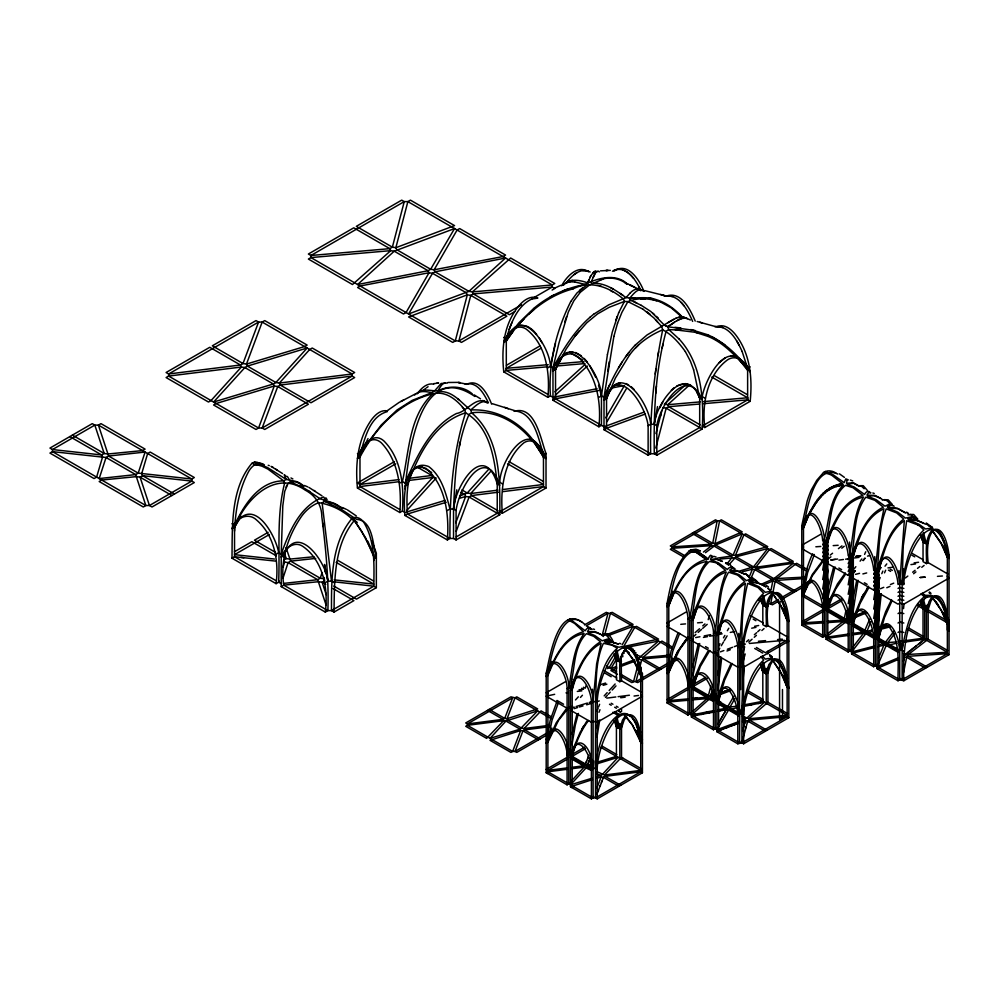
<?xml version="1.0" encoding="UTF-8"?>
<svg xmlns="http://www.w3.org/2000/svg" width="999" height="999" viewBox="0 0 999 999"><rect width="100%" height="100%" fill="white"/><g stroke="black" fill="none" stroke-linecap="round" stroke-linejoin="round"><path stroke-width="1.5" d="M234.54 531.081C235.414 511.026 238.786 490.309 248.202 472.327C251.074 466.558 257.979 460.052 264.423 464.885M279.033 580.943L278.659 582.192L276.099 583.666L231.98 558.204C232.492 527.147 230.27 488.911 251.873 463.374L261.95 466.171L267.932 469.105L283.679 480.856L284.615 483.179C276.386 515.297 280.007 549.375 278.659 582.192L281.206 583.666M371.94 541.146L376.348 553.171L376.348 587.662L373.801 586.188C374.088 564.984 375.299 541.358 363.861 522.427C361.263 518.469 355.419 515.109 351.373 519.23C331.006 544.205 331.481 580.144 331.481 610.614L334.041 612.087L353.921 600.611L333.079 588.573M387.475 410.901C380.519 409.44 374.812 415.159 371.091 420.304C357.43 440.097 355.244 464.647 357.43 488.024L359.977 486.55L359.977 484.465L395.729 463.836M357.43 453.534L359.977 455.007L359.977 457.092L357.43 458.566C359.69 448.663 370.242 432.954 381.293 442.807C398.663 460.976 401.76 488.623 399.85 512.512L357.43 488.024M373.801 560.539L373.801 554.645M404.957 488.948C408.354 456.918 418.618 358.117 474.887 396.478M537.799 297.939C529.957 294.992 522.477 301.136 517.944 306.968C503.446 325.374 501.398 349.25 503.758 371.865L506.306 370.392L506.306 368.306L541.021 348.264M503.758 371.865L547.877 397.327C550.174 373.701 546.403 344.118 525.811 328.833C515.821 322.814 506.793 333.778 503.758 342.407L506.306 340.934L506.306 338.848L518.943 322.764L533.641 308.529M613.873 336.463L604.008 397.327L604.008 429.732L648.126 455.207L650.674 453.733L654.283 453.733L699.675 427.535L699.675 398.064L693.618 369.855M737.811 743.793L737.811 647.564C737.137 632.854 723.251 604.195 716.895 635.489L716.895 731.73L737.811 743.793L741.92 742.819L787.137 716.708L787.137 715.321L747.215 692.27M743.618 743.793L741.92 742.819L741.92 703.933C744.367 664.135 737.499 622.589 747.714 583.416L757.866 587.424L763.673 593.281C749.025 606.743 745.067 627.847 741.92 646.578L743.618 647.564L743.618 743.793L788.835 717.694L788.835 618.106C783.865 578.758 763.336 587.812 767.931 625.674L787.524 636.987M717.082 326.611C724.812 323.326 732.117 329.97 736.388 335.776C750.374 354.657 752.472 378.559 750.174 401.323L704.782 427.535L702.222 426.061L747.627 399.85L747.627 397.764L711.775 377.073M744.73 704.77L762.824 701.286L762.824 667.782M767.931 667.419L767.931 702.26L787.524 713.586M737.811 714.335C737.137 699.625 723.251 670.966 716.895 702.26L737.811 714.335L741.92 713.348L743.618 714.335C743.993 684.365 776.148 623.476 788.835 688.224L787.137 687.25L783.591 675.973M787.137 638.723L787.137 640.109L788.835 641.096L743.618 667.195L739.51 666.221L737.811 667.195L716.895 655.132L718.606 654.145L715.197 652.185L713.498 653.171L691.383 640.396L693.094 639.422M743.618 647.564C743.993 617.594 776.148 556.705 788.835 621.453L787.137 620.466L784.103 610.614M947.352 630.094L947.352 622.814L944.28 614.46M949.05 631.081C949.25 618.968 943.368 590.571 925.586 597.827C904.669 619.143 902.896 652.859 903.833 680.756L899.724 679.77L853.308 652.971L851.598 653.958L851.598 555.756C855.581 536.426 853.358 513.686 865.833 497.152L874.812 500.299L883.291 507.192C861.912 517.744 857.105 543.893 848.201 563.611L849.899 562.624L851.598 559.69L849.899 558.703L848.201 559.69C854.083 539.248 852.097 515.859 863.511 497.077C840.833 502.06 832.529 527.647 826.086 546.915L827.796 545.941L826.086 541.021C831.23 522.714 829.382 498.513 845.429 485.327L852.971 487.687L862.886 495.454C839.123 501.923 831.742 529.22 822.689 548.888L824.387 547.902L826.086 544.954L827.796 549.862L826.086 554.77L827.796 553.796L826.086 548.888L822.689 556.743L824.387 555.756L826.086 552.809L827.796 557.717L826.086 562.624L848.201 575.399L849.899 574.413L851.598 571.465L849.899 570.491L848.201 571.465L851.598 563.611L849.899 562.624L848.201 567.544L849.899 566.558L851.598 567.544L848.201 575.399M743.618 714.335L741.92 713.348L741.932 706.181M597.215 798.863L597.215 702.622L595.516 701.648C596.503 682.23 595.092 661.388 603.433 643.294L612.15 645.254L617.27 648.226C602.36 661.538 598.788 682.941 595.516 701.648L595.516 797.876L597.215 798.863L642.432 772.751L642.432 673.164L640.734 674.15L640.734 771.777L595.516 797.876L593.106 797.876L547.889 771.777L546.191 772.751L547.489 773.513M595.591 761.613L595.516 768.418L597.215 769.405C597.489 738.96 629.532 678.096 642.432 743.293L640.734 742.319L632.367 725.024L626.023 716.645M333.878 581.793L373.801 586.188L331.481 610.614L327.872 610.614L325.324 612.087L281.206 586.613L281.206 554.208L282.804 505.844L284.727 491.346L288.099 483.366C292.62 480.019 298.888 482.167 302.972 485.239M626.023 649.874L634.84 662.137L640.734 674.15L641.121 667.22M900.249 642.12L899.724 650.312L898.026 651.298L877.122 639.223L878.82 628.821L877.122 618.406L873.713 637.262L873.713 666.72L875.948 664.447M742.781 682.692L744.305 666.208M739.797 709.215L739.51 742.819L693.094 716.008L691.383 716.995L691.383 620.754C697.09 590.821 713.823 618.993 713.498 633.528L713.498 729.757L715.896 727.584M681.143 330.219L668.718 329.57L666.171 331.168C655.207 370.991 653.671 412.662 654.283 453.733L656.83 455.207L702.222 429.008C704.033 398.301 701.211 362.912 679.208 339.111M570.791 301.486C556.218 330.469 548.239 363.411 550.424 395.866L650.674 453.733C649.75 412.137 654.432 370.567 662.687 329.82L661.75 326.536L653.808 317.882L642.894 309.141M900.012 678.346L899.724 679.77L898.026 680.756L877.122 668.681L877.122 570.491C879.595 549.999 878.296 528.321 886.238 508.891L896.665 512.924L903.708 519.055C885.226 533.304 882.342 558.316 873.713 578.346L875.411 577.36L877.122 574.413L878.82 579.32L877.122 584.228L878.82 583.254L877.122 578.346L873.713 586.201L875.411 585.214L877.122 582.267L878.82 587.175L877.122 592.095L898.026 604.158L899.724 603.184L903.833 604.158L949.05 578.059L947.352 577.072L947.352 575.686M877.122 637.262L877.459 632.866M447.365 539.947C449.225 515.534 445.979 485.564 426.161 468.444C402.272 459.727 403.621 504.345 404.957 515.459L447.365 539.947L449.925 538.473C449.775 496.316 452.497 453.221 465.609 412.824L464.685 409.715C457.092 400.075 445.929 390.472 432.729 393.856C399.862 401.798 375.349 428.146 359.977 457.092C361.326 446.565 372.702 430.956 383.841 440.884C401.835 458.891 404.096 487.075 402.397 511.038L399.85 512.512M593.731 760.838L593.106 768.418L591.408 769.405L570.491 757.329C576.048 728.209 591.595 755.119 591.408 769.405M878.645 617.869L881.28 593.656M655.819 393.144L656.418 386.026M875.411 665.734L875.411 569.505L879.482 530.369L883.915 508.803C863.423 517.844 857.841 542.432 851.598 561.65L853.308 560.664L851.598 555.756M852.334 608.141L853.308 614.085L851.598 624.5L873.713 637.262L875.411 636.276L875.948 630.082M903.546 608.641L904.02 603.721M717.319 695.853L716.895 700.299L724.05 678.808L730.569 664.535M903.533 568.906L902.134 583.541L902.134 679.77L947.352 653.671L949.05 654.645L949.05 555.057C943.93 515.546 923.675 524.338 928.146 562.624L947.739 573.95M903.833 651.298L902.134 650.312L902.696 644.455M717.881 689.922L721.54 659.303M715.197 728.783L715.197 632.542C717.919 612.337 718.031 591.071 726.261 572.077C706.243 578.796 698.938 601.71 693.094 619.78L693.094 716.008L714.198 711.95M713.498 700.299C713.823 685.764 697.09 657.592 691.383 687.537L713.498 700.299L715.197 699.312L715.746 693.955M597.015 736.862L599.737 719.917M636.813 658.591L638.511 658.254L638.111 662.437L639.822 662.25L639.422 667.382L636.813 658.591L637.2 655.057L635.501 655.531L631.58 649.812L627.659 648.239L630.669 647.639L630.269 648.851L631.98 648.164L631.58 649.812L633.279 649.138L632.891 651.223L634.59 650.586L634.19 653.109L635.901 652.534L635.501 655.531L636.375 657.567M742.732 669.617L743.069 666.733M878.695 603.059L879.932 594.105M825.561 635.364L822.689 637.262L822.689 607.804L826.086 588.948L827.796 599.35L826.086 609.765L848.201 622.527L849.899 621.553L850.673 615.496M852.859 612.549L858.104 580.282M717.856 675.237L720.729 656.755M655.219 374.063L655.893 368.981M334.041 612.087C334.44 582.017 333.616 545.704 353.921 520.991C344.742 511.213 331.843 504.72 318.631 502.647C311.251 505.556 305.107 510.964 300.736 517.519C287.412 537.375 280.07 561.076 283.753 585.139L281.206 586.613M570.491 755.369L570.879 752.697M607.829 370.979L609.178 361.85M568.793 783.84L568.793 687.612C572.365 669.43 572.777 649.025 584.103 633.478C564.048 637.399 554.795 658.653 547.889 675.536L546.191 676.523C551.698 647.315 567.245 674.35 567.095 688.586L567.095 784.827L569.755 782.804M569.63 748.738L568.793 754.382L567.095 755.369C567.245 741.133 551.698 714.085 546.191 743.293L547.889 742.319L558.491 720.391L568.244 708.229M572.015 744.642L575.324 725.037L578.409 713.436M399.85 483.054L402.397 481.58C409.066 452.147 408.941 415.821 432.729 393.856L431.793 392.694C426.136 391.446 419.031 390.134 414.622 395.005M691.383 685.576L691.845 682.717M803.708 591.932L807.567 572.739L814.36 554.507M549.188 772.527L547.889 771.777L547.889 674.15C549.825 661.6 560.951 601.86 584.952 624.562M566.371 708.741L556.243 722.776L547.889 740.921L551.972 720.416L558.316 702.884M596.64 761.363L595.516 768.418L593.106 768.418L568.793 754.382C569.705 739.884 552.572 712.437 547.889 742.319M689.685 714.048L689.685 617.819C694.08 599.05 693.643 576.66 707.117 561.463C685.464 564.622 675.998 587.999 668.781 605.744L667.082 606.73C673.513 575.699 687.374 604.07 687.986 618.793L687.986 715.034L690.771 713.086M690.659 678.533L689.685 684.59L687.986 685.576C687.374 670.841 673.513 642.469 667.082 673.501L668.781 672.514L679.732 649.35L688.011 638.261M741.92 713.348C745.067 694.617 749.025 673.526 763.673 660.052L760.963 656.73M845.529 574.25L835.451 589.435L827.796 608.778L826.086 598.376L824.387 606.818L822.689 607.804L801.785 595.729L803.483 594.742L899.724 650.312L902.134 650.312L903.258 643.244M691.383 715.034L668.781 701.972L668.781 604.358C672.09 589.81 677.946 547.415 700.399 550.824M692.969 675.561L699.7 643.468M852.459 573.926L853.308 576.373L851.598 586.788L853.308 585.801L852.334 579.857M853.308 585.801L851.598 596.216L853.308 595.229L852.334 589.285M850.748 649.899L848.201 651.985L848.201 622.527L851.598 603.671L849.899 602.697L848.201 603.671L851.598 584.827L849.899 583.841L848.201 584.827L849.899 574.413L851.598 575.399L848.201 594.255L849.899 593.269L851.598 594.255L848.201 613.099L849.899 612.125L851.598 613.099L849.899 621.553L848.8 615.834M853.308 595.229L851.598 605.644L853.308 604.657L852.334 598.713M853.308 604.657L851.598 615.072L853.308 614.085M597.065 727.747L598.413 720.466M852.959 599.55L856.655 580.669M456.78 489.835L453.534 509.015L453.534 538.473L456.081 539.947L499.775 514.722C500.149 480.494 500.449 437.275 471.653 412.824L470.716 409.952C461.113 402.947 452.609 390.247 438.773 391.733L437.837 390.821C430.981 391.346 422.44 387.45 416.895 393.693M657.916 355.744L658.616 351.71M607.429 354.57L601.448 395.866L601.448 425.324L598.901 426.798L552.984 400.274L552.971 367.869L558.903 343.206L568.331 312.013L573.801 300.874L580.307 292.282M801.785 592.382L807.217 567.732A77.86 44.955 -60 0 1 811.3 556.668L812.662 553.783M825.436 600.923L824.387 606.818C824.437 591.52 809.227 562.687 803.483 594.742L812.249 575.899L823.151 561.263M499.775 511.775L502.322 513.249C500.237 488.986 503.921 459.053 524.175 442.582C535.014 436.113 543.256 449.825 546.016 458.566L543.468 457.092C529.433 431.243 502.772 408.828 471.653 412.824L469.105 414.273C456.256 444.056 454.97 477.11 453.534 509.015L456.081 510.489L456.081 539.947M567.095 784.827L546.191 772.751L546.191 673.164C549.15 660.476 557.43 604.432 581.88 622.14M546.191 739.947L550.262 720.067L557.067 701.098M597.215 702.622C597.489 672.177 629.532 611.326 642.432 676.523L640.734 675.536L632.367 658.241L624.1 648.001M826.086 607.804L826.585 605.032M657.517 406.581L654.283 424.275L656.83 425.749L656.83 455.207M687.986 715.034L667.082 702.959L667.082 603.371C670.629 584.552 674.837 562.699 690.534 550.024L695.978 549.188L700.062 550.824M667.082 670.142L671.153 650.799L677.959 633.029M827.821 598.101L835.089 566.982M607.429 354.558L612.275 332.143L618.668 312.724M692.694 666.957L698.226 643.905M572.127 733.878L577.022 713.798M847.427 615.009L846.503 619.58L844.18 619.23L844.455 617.819M769.155 599.288L768.231 603.858L770.641 603.858L778.321 599.425M771.003 590.134L772.839 580.981L772.215 579.645L754.757 569.555L752.434 569.205L742.22 571.815M846.503 619.58L844.18 619.23L845.991 610.227M846.79 618.156L847.077 616.72M873.713 637.262C872.914 622.352 858.616 593.119 851.598 624.5L853.308 623.513C859.365 591.346 875.461 621.078 875.411 636.276L877.122 627.834L878.82 638.249L877.122 639.223C878.233 634.315 881.568 620.679 888.873 626.473C900.636 641.695 897.839 662.924 898.026 680.756M903.471 584.59L903.758 583.166M903.471 661.188L904.332 656.905L903.708 655.556L924.737 639.223L924.737 609.765L922.002 599.7M902.134 679.77L902.409 678.371M903.546 672.739L906.655 657.255L908.353 656.281L947.352 653.671L947.352 556.043L945.816 551.86M459.428 446.078L460.327 441.695M596.865 759.952C599.05 727.871 630.906 683.428 640.734 742.319L636.725 731.243M903.496 641.833C907.229 625.461 911.35 606.343 925.586 595.754C941.046 592.082 945.728 613.186 947.352 624.213L949.05 625.187M827.634 589.672L833.578 567.345M716.895 731.73L718.606 730.744L718.606 634.502C724.063 602.385 739.685 631.468 739.51 646.578L739.51 713.348L689.685 684.59C689.909 669.542 674.275 640.671 668.781 672.514L672.827 662.175M716.895 702.26L718.606 701.286C724.063 669.155 739.685 698.239 739.51 713.348L739.185 707.504M662.137 348.114L663.061 344.205M767.931 625.674L766.221 626.648C766.957 615.846 763.361 601.048 772.764 592.894M928.146 562.624L926.435 563.611C926.835 552.709 924.262 539.847 931.667 530.594M933.366 596.965L930.756 601.435L928.146 609.765L926.435 610.751L929.058 601.523L931.667 597.365M716.895 635.489L718.606 634.502C723.388 616.171 728.259 594.305 745.391 583.329L742.07 609.527L739.51 646.578L737.811 647.564M718.606 701.286L724.5 680.431L732.342 663.486M555.481 343.469L550.424 366.396L547.877 367.869M613.873 336.451L617.507 323.339M547.889 675.536C552.572 645.654 569.705 673.101 568.793 687.612L572.202 689.572L572.202 785.813L573.501 786.563M827.796 608.778C831.668 582.417 846.79 597.664 848.526 614.397M570.491 690.559L572.202 689.572C576.935 659.79 594.055 687.087 593.106 701.648L593.106 797.876L591.408 798.863L570.491 786.787L570.491 690.559C576.048 661.425 591.595 688.348 591.408 702.622L591.408 798.863M621.528 680.731L619.817 681.718C620.516 671.128 616.92 656.518 626.361 648.638L625.049 649.562L625.436 650.761L623.738 651.111L624.138 653.246L622.439 653.446L622.827 656.693L621.128 656.867L621.528 680.731L641.121 692.057M696.728 675.998L693.094 686.55C696.64 660.888 712.312 676.048 713.823 692.157M660.426 416.283L661.176 413.411M360.377 453.521C364.885 438.274 369.655 416.421 387.287 411.625M655.931 433.566L661.937 410.527M655.769 448.039L666.171 408.179L668.718 406.705L699.662 404.021M497.227 513.249L497.227 483.791L499.775 482.317C499.975 460.676 530.981 413.499 543.468 457.092L535.427 444.43M604.545 635.439L610.426 613.299L612.125 612.312L633.029 624.387L607.367 634.377M637.849 665.396L633.528 681.63L631.83 682.604L621.378 676.573M711.7 692.195L710.526 696.615L713.174 699.125M739.51 742.819L739.872 741.433M742.644 731.006L745.391 720.679L742.744 718.169M602.609 633.616L608.016 613.299L606.318 612.312L584.565 624.875M639.035 670.017L635.938 681.63L637.637 682.604L667.494 665.371M639.797 667.107L641.733 659.852L643.431 658.865L670.591 656.455M708.204 619.667L709.29 615.584M692.357 698.501L706.493 697.24L708.204 696.266L710.901 686.101M710.888 695.229L711.263 693.855M743.181 652.384L744.655 646.852M742.644 663.498L743.006 662.137M743.368 660.776L744.093 658.054M744.455 656.693L745.179 653.97M742.819 730.356L743.181 728.983M743.918 726.211L744.292 724.824M744.655 723.438L745.017 722.065M742.282 741.458L741.92 742.819L747.714 721.041L749.412 720.054L787.137 716.708L788.835 717.694M743.006 738.736L743.368 737.374M745.903 727.846L746.265 726.485M747.352 722.402L747.714 721.041L745.391 720.679L742.569 721.74M801.785 595.729C808.403 564.398 821.927 592.832 822.689 607.804M572.202 689.572C577.26 672.265 584.165 652.409 601.111 643.306L596.628 663.86L593.106 701.648L591.408 702.622M456.081 510.489C458.616 489.248 484.527 442.22 499.775 485.264L497.227 483.791C483.516 439.66 454.732 487.487 453.534 509.015L449.925 509.015L447.365 510.489M283.117 567.095L284.615 562.062L283.679 560.052L286.226 558.578L289.71 559.115L313.973 556.73M275.899 580.606L234.54 556.73L234.54 527.26C245.105 499.762 274.837 468.743 305.207 490.134C315.372 495.429 321.753 504.994 321.815 516.608C325.662 547.789 328.958 579.145 327.872 610.614L283.753 585.139L318.631 581.705L322.115 582.242L324.663 580.769L324.101 577.497M878.67 632.042L885.626 611.763L891.57 599.625M506.718 337.5C511.063 322.977 517.145 305.944 531.843 298.988M648.126 455.207L648.126 425.749L650.674 424.275L654.283 424.275C655.669 404.632 685.326 361.251 699.675 398.064L702.222 396.591C704.857 380.644 725.986 338.149 744.779 364.248M693.094 686.55L700.336 666.52L709.814 650.486M546.191 673.164L547.889 674.15L551.898 661.313M547.889 740.921L551.898 728.084M667.082 603.371L668.781 604.358L672.876 591.296M672.876 658.066L668.781 671.128L672.864 651.023L679.657 633.329M283.042 578.059L288.099 562.612L290.647 561.138L315.734 558.404M322.078 572.602L320.242 578.221L317.694 579.695L283.491 583.416M453.534 538.473L449.925 538.473L407.505 513.986C406.556 502.747 404.158 457.08 428.708 466.558C441.908 476.448 446.029 493.881 449.925 509.015M656.83 425.749C659.44 406.343 686.463 363.811 702.222 399.538L699.675 398.064L696.84 391.983M704.782 427.535C701.835 403.758 707.105 375.075 727.472 359.89C737.05 353.434 747.015 362.999 750.174 371.865C737.687 358.666 725.386 343.344 707.717 336.301M564.81 321.803L566.583 316.596M696.728 609.228L693.094 619.78L691.383 620.754M803.483 547.614L801.785 548.601L822.689 560.664L824.387 555.756L827.796 557.717L826.086 558.703L827.796 553.796L824.387 551.823L822.689 552.809L824.387 547.902L827.796 549.862L826.086 550.849L827.796 545.941L824.387 543.968L822.689 544.954C829.37 525.462 827.696 500.874 843.094 485.252L842.482 483.628L831.992 475.462A18.706 11.926 66.1 0 0 829.432 474.275L823.538 472.49L816.745 480.332L811.3 489.897A77.86 44.955 -60 0 0 807.217 500.961L801.785 525.599L801.785 625.187L822.689 637.262M853.308 560.664L851.598 565.571L853.308 564.597L852.459 562.137M853.308 564.597L851.598 569.505L853.308 568.518L852.459 566.071M853.308 568.518L851.598 573.426L853.308 572.452L852.459 569.992M877.122 592.095L878.82 591.108L875.411 589.148L873.713 599.55L875.411 598.576L878.82 600.536L877.122 610.938L878.82 609.964L875.411 607.991L873.713 618.406L875.411 617.419L878.82 619.392L877.122 629.795L878.82 628.821L875.411 626.848L873.713 627.834L877.122 608.978L878.82 619.392L877.122 620.367L878.82 609.964L877.122 599.55L875.411 607.991L873.713 608.978L877.122 590.122L878.82 600.536L877.122 601.51L878.82 591.108L877.122 586.201L875.411 589.148L873.713 590.122L851.598 577.36L853.308 572.452M874.762 556.58L875.411 569.505L873.713 574.413L875.411 573.426L878.82 575.399L877.122 580.307L878.82 579.32L875.411 577.36L873.713 582.267L875.411 581.293L878.82 583.254L877.122 588.161L878.82 587.175L875.411 585.214L873.713 590.122M594.205 271.516L590.871 275.699L587.762 282.917C580.057 280.057 569.368 277.934 563.411 285.302M578.508 285.889L585.214 284.403L587.762 282.929L588.823 279.92M617.507 323.364L621.902 312.4L627.896 301.636C637.861 297.327 650.137 298.339 660.351 301.898M852.971 618.731L861.575 597.864L868.518 586.288L866.87 588.623M615.921 319.955L617.245 316.296M596.016 271.978L592.232 279.57L591.246 282.542L592.182 283.416C605.044 282.255 616.083 290.634 626.036 297.59L630.269 292.894M281.206 554.208C289.086 531.83 299.65 505.856 323.614 496.953L325.249 499.3M455.806 522.727L465.621 496.478L464.685 494.468L460.801 492.22M456.218 531.331L469.105 497.015L471.653 495.541L498.588 492.17M404.957 486.001L407.505 484.527C418.094 455.706 433.866 422.702 465.609 412.824C489.872 426.935 494.455 458.279 497.227 483.791M572.065 751.223L580.194 732.217L586.825 721.191M597.115 710.826L598.114 708.216M598.613 706.905L599.612 704.295M588.011 763.885L588.511 762.574M589.01 761.263L589.51 759.964M572.352 767.244L583.478 765.808L585.177 764.822L587.499 765.184L590.172 758.216M596.84 788.124L601.111 776.972L600.486 775.624L596.653 773.413M586.176 685.664L585.177 688.236L583.453 687.237M599.974 709.727L598.975 712.299M585.177 764.822L588.886 755.244M595.516 797.876L596.003 796.59M597.002 794.03L603.433 777.334L605.132 776.348L640.734 771.777L642.432 772.751M586.176 762.262L586.663 760.976M587.662 758.403L588.149 757.117M597.989 791.458L598.488 790.172M599.962 786.325L600.461 785.039M601.448 782.467L601.947 781.181M602.934 778.621L603.433 777.334L618.968 786.3M693.381 680.481L700.012 664.959L707.841 651.423M604.008 429.745L606.555 428.271L606.555 398.801L615.384 378.059L629.432 355.194M672.827 595.404L668.781 605.744C674.275 573.901 689.909 602.759 689.685 617.819L693.094 619.78C697.851 588.948 716.445 617.569 715.197 632.542L718.606 634.502M509.14 329.433L511.988 322.29M668.781 604.358C675.824 585.476 686.638 563.573 708.204 558.866L709.452 556.468A25.212 3.971 -81 0 1 710.851 555.244L712.299 557.13M807.579 517.757L803.483 527.971L801.785 528.958C808.403 497.614 821.927 526.061 822.689 541.021L824.387 540.047L827.796 542.007L827.796 638.249L826.086 639.223L826.086 541.021M803.483 594.742L807.579 584.527M648.126 425.749C645.953 406.081 618.393 361.413 604.008 400.274L606.555 398.801C619.417 358.766 649.725 404.358 650.674 424.275M547.889 674.15C554.657 657.142 564.085 636.912 583.478 631.768L574.587 623.426L567.944 619.78M803.483 593.356L812.249 574.537L823.114 560.002M749.025 577.447L752.434 569.205L751.81 567.857L734.34 557.779L720.117 559.053M878.608 581.406L880.194 577.547M881.792 573.676L882.854 571.103M870.878 621.74L866.907 631.368L872.739 629.87M878.608 658.004L883.915 645.117L883.291 643.781L878.933 641.258M827.921 603.508L837.437 583.928L845.341 572.914M593.069 277.297L594.592 274.013M751.098 578.059L754.757 569.555L756.455 568.581L793.243 563.311L773.913 578.658L762.424 583.753M864.585 554.42L865.733 551.76M878.833 586.138L879.395 584.815M884.527 572.864L885.676 570.204M852.159 633.528L862.886 631.992L864.585 631.006L869.717 619.055M877.122 666.72L886.238 645.479L897.139 643.181M573.114 288.836C544.905 296.328 522.077 317.008 506.306 340.934C519.867 302.01 549.974 345.841 550.424 366.396L555.531 369.343L555.531 398.801L552.984 400.274M618.668 312.737L624.412 301.436L623.476 299.088C609.54 287.337 590.821 279.757 573.114 288.861M404.957 483.054C416.82 457.043 429.57 427.247 456.481 413.499C467.045 412.063 476.461 394.617 487.275 403.022M609.752 384.565L604.008 397.327C612.087 378.871 621.078 360.264 634.939 345.367M325.324 612.087C328.321 589.06 323.426 561.088 303.271 546.703C294.518 540.134 284.191 548.526 281.206 557.155L283.753 555.681C297.315 520.929 326.548 562.687 327.872 581.156L331.481 581.156L334.041 582.629M286.039 487.112L286.925 485.189M234.54 527.26L237.3 521.416L241.159 516.333L234.54 527.26L231.98 528.733C235.19 518.294 248.139 511.588 256.805 520.217C274.613 535.651 279.008 561.326 276.099 583.666M364.672 445.429L368.019 438.573M659.952 407.742L662.787 402.01M861.575 597.864L863.423 594.318M589.885 277.572L590.871 275.712M563.199 355.207L555.531 369.343L552.984 370.816C555.556 359.852 568.356 347.477 578.808 357.717C596.778 375.349 601.51 402.697 598.901 426.798M891.907 601.061L884.415 617.732L878.82 638.249C884.452 606.168 899.799 635.139 899.724 650.312L899.375 644.517M552.971 367.869C562.999 349.525 574.15 331.231 589.984 317.27M605.756 417.857L624.412 385.552L611.5 388.037M615.859 656.106L609.228 667.594L607.517 668.581M720.042 643.806L718.656 646.203M723.488 637.824L724.874 635.426M718.656 722.789L720.042 720.404M720.729 719.205L721.415 718.006M722.115 716.807L723.488 714.422M724.188 713.224L724.874 712.025M725.561 710.826L726.261 709.627L725.636 708.291L717.544 703.621M717.969 723.988L726.261 709.627L728.583 709.989L739.372 716.221M734.814 698.726L729.657 707.667L730.281 709.003L738.373 713.686M561.638 285.789C566.358 276.698 577.659 264.36 588.586 271.79M581.98 728.87L583.653 725.973M606.992 421.703L626.41 388.636M622.14 644.805L633.029 626.348L607.954 635.726M617.157 658.029L610.926 668.581L616.495 666.495M727.334 630.706L728.795 628.246M718.356 650.699L719.817 648.226M721.278 645.754L723.476 642.045M724.2 640.809L727.122 635.864M720.591 703.408L727.334 707.304L733.903 696.191M360.776 453.708L365.534 445.916M618.481 367.957L622.165 361.963M570.791 301.498L576.96 292.982L586.138 285.564L585.214 284.415L574.725 281.968M609.315 391.97L614.822 384.99L620.342 382.704M366.321 444.605L381.256 425L397.003 410.015L412.225 400.349L431.793 392.694L434.353 391.196L441.158 383.466L444.867 383.291M868.805 587.687L859.989 603.608L853.308 623.513L852.334 617.569M506.306 340.934L513.049 331.431M568.443 280.307L566.308 283.241C571.178 275.799 580.806 266.858 590.184 272.003M642.894 309.153L627.896 301.611L624.412 301.423L609.24 307.267L597.589 313.886L586.75 322.827L575.187 335.939L566.208 348.951L555.531 369.343C568.893 326.423 601.098 374.138 601.448 395.866L606.555 398.801M773.151 660.302L770.541 664.622L767.931 672.802L766.221 673.788L762.824 671.827L760.763 665.946M625.574 356.905L628.808 352.547M588.573 720.466C580.481 730.981 575.624 743.643 572.202 756.343C575.849 731.555 590.197 745.853 591.795 761.65M237.3 521.416C255.657 498.101 276.199 537.137 278.659 552.734L283.753 555.681M727.484 563.311L732.017 557.417L731.393 556.081L713.935 545.991L711.613 545.629L671.99 548.289L670.292 549.275L683.353 556.818M739.735 570.991L753.508 566.883L755.831 567.232L769.442 549.562L771.141 548.576L793.243 561.351L791.545 562.325L755.831 567.232L753.508 566.883L736.038 556.793L735.426 555.456L743.93 534.827L745.629 533.853L767.731 546.615L735.426 555.456L733.091 555.094L715.634 545.017L715.009 543.668L719.617 520.791L721.315 519.817L742.22 531.893L715.009 543.668L712.687 543.306L693.756 532.38M854.157 568.893L855.856 566.683M860.102 561.151L861.812 558.953M852.459 647.689L863.511 633.329L865.833 633.691L875.236 639.123M894.58 633.728L887.324 643.156L885.002 642.794L878.77 644.954M626.748 715.858L624.138 720.029L621.528 727.871L619.817 728.858L616.42 726.885L614.148 720.454M728.646 565.097L736.038 556.793L767.731 548.576L753.508 566.883M885.002 566.196L886.775 563.911M852.497 650.849L865.833 633.691L872.065 631.543M893.893 631.356L885.002 642.794L896.253 641.92M417.332 393.656C421.054 388.511 426.735 382.729 433.716 384.14M629.432 355.182C637.737 343.606 649.687 335.339 662.687 329.82C671.952 334.553 679.283 343.156 685.376 351.611M575.187 335.951L579.22 330.944M625.049 716.333L622.439 720.217L619.817 728.858L616.82 716.807M687.986 637.037L677.21 652.359L668.781 671.128L677.397 652.072L687.612 637.275M592.657 273.039L594.917 271.191L596.89 271.99M408.091 504.757L432.729 477.497L435.052 477.847M491.57 470.467L470.716 493.531L467.232 492.994L461.9 489.91M406.905 510.364L436.213 478.034M488.723 469.28L467.232 492.994L460.202 495.816M575.499 699.949L578.359 696.815M605.469 697.364L607.38 695.279M608.341 694.243L610.252 692.157M612.162 690.059L615.996 685.888M571.665 780.719L584.103 767.157L591.695 770.554M641.121 768.643L621.528 757.329L604.507 775.012L596.915 771.603M571.49 707.155L572.489 706.068M580.456 697.414L582.442 695.242M604.183 695.891L607.167 692.644M609.165 690.471L615.134 683.978M571.49 783.74L586.425 767.507L590.983 765.659M518.943 324.313L524.238 318.619M634.939 345.354L647.102 334.927L673.626 319.293M635.514 347.989L638.498 345.005M423.526 390.372L425.349 388.623M580.307 292.295L589.635 284.865L603.558 278.846M555.269 395.254L587.337 366.084M684.914 385.402L664.298 404.158L667.782 404.695L700.224 401.885M284.191 474.775L286.226 479.408L296.166 481.456L303.821 486.263M554.895 391.808L583.916 365.484M689.672 384.84L667.782 404.695L668.718 406.705L700.137 424.85M719.255 362.575L724.924 358.079M693.643 636.425L695.903 634.415M698.164 632.404L701.548 629.382M702.672 628.383L707.192 624.363M746.465 641.758L748.726 639.747M754.37 634.715L756.63 632.704M757.754 631.705L760.014 629.695M692.519 714.023L709.44 698.938L713.935 696.915M671.303 390.247L674.138 387.724M695.129 632.617L699.5 628.758M702.759 625.849L704.944 623.925M748.788 642.12L752.06 639.223M754.245 637.287L756.418 635.352M761.862 630.519L764.048 628.583M692.956 711.151L707.117 698.588L713.486 701.273M529.108 313.886L533.653 309.852M630.269 292.919C632.904 290.122 637.886 286.838 641.208 290.509M596.016 271.99L598.039 271.016L599.388 271.89M579.457 290.472L582.392 288.024M589.984 317.257L593.581 314.31M533.641 308.516C546.54 297.54 562.075 289.872 578.508 285.876M705.469 552.709L715.634 545.017L742.22 533.853L733.091 555.094L731.393 556.081L717.594 558.054M828.508 558.741L830.918 556.83M841.795 548.189L844.217 546.278M827.297 636.301L847.127 620.928M905.406 577.984L907.829 576.061M912.661 572.227L915.072 570.304M917.494 568.381L919.904 566.47M906.617 653.621L905.406 654.582L903.221 653.321M907.829 652.659L910.239 650.736M911.45 649.775L913.86 647.864M915.072 646.902L916.283 645.941M918.693 644.018L922.327 641.146M923.526 640.184L924.737 639.223L904.045 642.195M703.421 552.072L711.613 545.629L710.988 544.293L692.045 533.354M755.831 567.232L756.455 568.581L773.913 578.658L776.235 579.02L796.653 563.311L807.105 569.343M830.231 555.082L832.579 553.234M838.423 548.638L841.932 545.879M827.896 633.516L843.094 621.553L848.7 623.801M913.573 573.738L915.921 571.903M921.765 567.295L924.1 565.459M947.739 650.536L928.146 639.223L907.729 654.932L905.406 654.582L947.352 652.272L907.429 629.233M285.689 476.161L287.437 476.585L290.647 481.918L304.757 488.474L320.242 498.826L334.166 503.309L342.357 508.091M602.434 634.989C606.793 630.719 611.463 637.25 612.899 641.071M562.699 285.002L566.183 282.792L570.079 281.83M593.581 314.285L608.753 304.845L626.036 297.59C635.951 298.876 646.528 295.966 656.343 299.675C666.321 302.697 674.887 309.166 681.98 316.646M772.764 659.665L768.843 664.622L766.221 673.788L763.498 662.275M426.248 387.974L428.072 386.7M574.113 274.588L576.947 272.64M686.775 318.344C679.395 317.17 673.613 323.276 667.782 326.735L664.298 325.05L650.911 311.576L641.333 305.382M674.475 322.227L667.782 326.76L664.298 325.025M614.085 271.091C627.672 261.388 639.822 280.269 643.856 291.346M386.663 411.113L399.113 402.422L415.159 394.043M564.135 354.545L567.007 352.759M667.919 322.677L675.986 318.194M612.449 271.216C625.449 263.936 636.413 280.232 640.759 290.572M514.585 327.759L517.332 326.111M823.538 472.49C827.222 469.917 832.666 470.566 836.126 473.239M521.528 304.77L458.891 340.934L455.282 340.934L452.734 342.407L408.616 316.933L467.295 294.842L470.779 295.379L506.843 316.196L461.451 342.407L458.891 340.934L470.779 295.379L473.326 293.906L552.235 287.038L554.782 288.511L552.122 290.06M534.877 297.065L552.235 287.038L552.235 284.965L554.782 283.491L510.664 258.017L472.402 291.895L468.918 291.358L435.064 271.815L434.128 269.792L457.092 230.032L459.64 228.559L505.569 255.07L503.009 256.543L434.128 269.792L430.644 269.255L396.79 249.713L395.866 247.702L407.867 201.611L410.427 200.137L454.545 225.612L395.866 247.702L392.37 247.165L356.318 226.348L401.71 200.137L404.258 201.611L407.867 201.611L552.235 284.965L472.402 291.895L473.326 293.906L509.39 314.722L514.735 311.638M506.431 365.297L539.81 346.016M234.465 551.735L251.873 541.695L276.361 555.831M268.094 532.33L254.42 540.222L275.587 552.435M394.505 461.588L357.43 482.992L359.977 484.465L398.888 479.595M269.393 534.515L234.54 554.645L274.463 559.04M231.98 558.204L234.54 556.73L275.225 561.063M276.099 554.208L278.659 552.734M547.877 397.327L550.424 395.866M598.901 397.327L601.448 395.866L598.576 385.289M404.957 515.459L407.505 513.986L446.241 502.31M543.468 455.007L546.016 453.534C540.821 440.122 535.526 404.907 514.21 411.313M325.324 582.629L327.872 581.156L324.563 564.423L325.125 572.09M707.667 334.727C723.813 341.883 737.137 354.27 747.627 368.306L750.174 366.833M456.256 536.9L543.468 486.55L546.016 488.024L546.016 453.534M502.322 513.249L546.016 488.024M376.348 587.662L356.468 599.138L333.803 586.051M565.222 681.817L546.191 692.806L547.889 693.793M686.113 612.025L667.082 623.014L668.781 623.988M820.816 534.253L801.785 545.242L803.483 546.228M668.781 625.386L667.082 626.361L687.986 638.436L689.685 637.449L691.383 638.436M567.095 688.586L568.793 687.612M687.986 618.793L689.685 617.819M614.148 653.683L616.42 660.114L619.817 662.075L621.528 661.101M822.689 560.664L824.387 559.69L826.086 556.743L827.796 561.65L826.086 572.052L827.796 571.078L826.086 560.664L822.689 579.52L824.387 578.533L826.086 570.092L827.796 580.506L826.086 590.909L827.796 589.934L826.086 579.52L822.689 598.376L824.387 597.39L827.796 599.35L826.086 600.337L827.796 589.934L824.387 587.961L822.689 588.948L824.387 578.533L827.796 580.506L826.086 581.48L827.796 571.078L824.387 569.105L822.689 570.092L824.387 559.69L827.796 561.65L826.086 562.624M713.498 633.528L715.197 632.542M875.174 647.364L853.308 652.971L853.308 556.743L849.899 554.77L848.201 555.756C847.339 540.796 833.141 511.388 826.086 542.994L827.796 542.007C833.928 509.665 849.862 539.497 849.899 554.77L849.899 651.011M547.464 732.704L515.047 751.423L512.637 751.423L467.42 725.311L467.42 723.925L465.721 722.951L510.939 696.84L515.047 697.826L551.111 718.643M668.356 662.911L635.938 681.63L633.528 681.63L620.466 674.088M672.202 660.689L676.036 658.478M781.28 597.714L803.059 585.139M808.179 582.18L810.738 580.706M760.763 599.175L762.824 605.044L766.221 607.017L767.931 606.031M546.603 735.164L516.745 752.409L515.047 751.423L522.964 730.868L524.675 729.894L549.425 726.71M550.449 732.954L555.569 729.994M671.34 663.149L677.734 659.465M778.995 600.998L772.339 604.845L770.641 603.858L775.162 581.343L776.86 580.357L805.356 578.458M782.579 598.925L802.934 587.175M807.317 584.64L812.437 581.693M780.906 601.66L779.57 602.434L779.57 719.68L782.479 718.006L782.479 689.522M851.598 577.36L853.308 576.373M875.411 569.505L873.713 570.491C872.914 555.569 858.616 526.348 851.598 557.717L853.308 556.743C859.365 524.575 875.461 554.295 875.411 569.505L878.82 571.465L878.82 667.707L877.122 668.681M920.316 534.74L923.039 542.007L926.435 543.968L928.146 542.994M567.944 756.842L546.191 769.405L547.889 770.379L550.112 770.104M572.202 754.382L585.002 746.99M688.835 687.05L667.082 699.612L668.781 700.586L688.398 698.85M692.344 685.014L705.893 677.197M823.538 609.278L801.785 621.84L803.483 622.814L822.976 621.515M827.047 607.242L841.882 598.688M568.369 758.566L547.889 770.379L568.006 767.794M570.491 757.329L585.426 748.713M668.781 700.586L689.26 688.761M691.383 687.537L707.342 678.321M803.483 622.814L823.963 611.001M842.045 600.549L826.086 609.765C833.141 578.171 847.339 607.567 848.201 622.527M667.082 702.959L668.781 701.972L688.711 700.212M801.785 625.187L803.483 624.213L823.288 622.877M765.371 652.672L785.776 640.896M899.724 679.77L899.724 583.541C899.799 568.369 884.452 539.385 878.82 571.465L877.122 572.452C883.591 541.108 897.314 569.705 898.026 584.515L899.724 583.541L903.833 584.515C904.27 554.22 936.15 493.394 949.05 558.416L947.352 557.43L947.352 556.043L949.05 555.057M898.026 588.448L899.724 587.462L903.833 588.448M898.026 592.382L899.724 591.396L903.833 592.382M760.551 664.847L762.824 671.827L764.522 670.841M898.026 596.303L899.724 595.317L903.833 596.303M717.245 703.546L720.641 701.573M898.026 600.237L899.724 599.25L903.833 600.237M898.026 613.586L899.724 612.599L903.833 613.586M898.026 623.014L899.724 622.027L903.833 623.014M767.931 702.26L748.788 718.718L742.419 716.021M898.026 632.442L899.724 631.455L903.833 632.442M898.026 641.87L899.724 640.883L903.833 641.87M903.833 680.756L949.05 654.645M403.871 399.825L400.861 401.461M550.274 296.915L554.383 294.717M676.972 320.691L681.231 318.731M327.098 499.612L325.999 498.239L323.726 499.675L324.663 501.348L341.983 509.815L356.468 519.343C373.526 520.379 372.814 546.053 376.348 558.204L373.801 556.73L365.646 537.937L353.334 518.631M466.683 384.39C479.183 377.784 487.962 394.68 491.608 404.145M251.873 463.374L254.42 462.125L256.905 462.187L263.112 464.585M676.972 385.801L685.489 383.641L691.158 385.701M560.951 285.314L554.37 288.224M762.911 585.189L772.839 580.981L775.162 581.343L794.105 592.282M886.787 587.737L889.984 586.376M856.068 615.534L854.47 616.208L864.922 611.788M857.666 614.86L860.851 613.511M862.449 612.837L864.035 612.162M878.82 667.707L898.663 659.303M880.444 588.736L883.765 587.337M890.409 584.54L893.73 583.154M853.77 618.131L855.431 617.444M854.12 617.994L866.72 612.699M878.521 666.133L898.725 657.654M774.462 659.14C783.853 657.554 785.289 672.29 787.524 678.608M616.858 667.969L610.926 670.541L617.457 674.313M621.078 666.383L635.177 661.076M726.972 650.998L730.319 649.75M743.718 644.717L745.391 644.08M713.348 695.554L710.526 696.615L712.2 695.991M720.391 692.906L730.257 689.198M738.336 723.326L718.606 730.744L723.626 728.858M725.299 728.221L728.646 726.972M730.319 726.335L731.992 725.711M733.666 725.087L735.339 724.45M620.679 664.922L634.615 659.715M720.379 651.86L723.863 650.561M727.347 649.25L732.579 647.302M734.315 646.653L737.799 645.342M720.566 692.844L722.24 692.22M723.913 691.583L725.586 690.958M719.505 694.829L730.656 690.659M739.198 721.415L716.895 729.757L728.583 709.989L736.7 707.742M743.031 719.992L746.465 718.356L764.522 702.26L745.167 706.081M737.012 723.825L738.698 723.189M562.999 290.859L567.682 289.111M604.008 426.798L644.43 411.975M606.555 428.271L645.416 413.986M934.677 595.841C943.693 594.417 945.254 608.191 947.414 614.36M675.986 318.206L680.132 316.983L683.828 317.108M909.54 514.41L913.685 514.497L917.831 519.18M666.508 296.016C681.543 290.946 690.496 310.015 695.217 321.091M628.059 714.834C636.887 713.361 638.636 726.685 640.796 732.754M635.077 289.423L636.425 288.948M859.34 485.689L863.261 485.676L867.182 490.222M884.028 499.65L888.173 499.837L892.319 504.433M932.979 529.595C939.884 527.934 942.469 537.612 944.305 542.507M907.841 514.91L910.601 514.572L914.747 517.694M600.149 684.727L605.581 683.066M603.121 685.339L606.868 684.19M572.377 707.654L574.25 707.08M576.123 706.505L587.362 703.059M589.248 702.484L591.121 701.91M574 708.666L577.622 707.554M579.42 707.005L583.041 705.893M586.65 704.794L592.07 703.134M597.502 701.485L599.3 700.923M587.499 765.184L591.121 764.085M597.627 762.1L616.42 756.355L616.42 722.851M597.502 763.661L618.119 757.329L602.185 774.65L596.203 776.947M571.928 784.39L591.92 778.258M592.432 779.62L570.491 786.787L571.803 787.549M596.778 778.296L601.111 776.972L603.433 777.334M406.443 512.062L445.267 500.337M459.565 498.301L465.621 496.478L469.105 497.015L499.775 514.722M614.285 270.117L617.045 269.305M600.099 279.87C609.178 276.348 619.742 278.209 627.272 284.328L625.112 282.792M602.047 634.552L605.968 634.815L609.889 639.123M882.329 500.174L883.703 499.787A7.592 4.383 60 0 1 887.849 501.486L889.235 502.959M867.532 556.118L869.517 555.606M855.569 574.363L859.527 573.339M879.332 568.206L881.318 567.694M881.118 629.195L890.171 626.848M853.109 651.598L874.237 646.128M531.843 299.013L537.512 298.177M866.695 572.939L862.874 573.926M878.183 569.992L880.094 569.505M926.947 595.404L925.586 595.754L922.214 593.181M881.493 627.634L888.773 625.761M878.084 646.615L883.915 645.117L886.238 645.479L898.338 652.459M749.325 577.859L752.085 577.497L756.231 580.569M678.134 317.432L683.828 317.12L687.349 318.731M842.482 483.628C821.078 486.55 810.551 508.778 803.483 526.585L803.483 624.213L851.598 651.985M624.3 647.827L658.541 641.083L638.786 658.154L639.41 659.49L641.733 659.852L659.402 670.042M695.666 637.587L699.949 636.75M704.233 635.913L710.651 634.64M730.281 632.417L734.565 631.568M751.685 628.196L755.968 627.36M692.881 714.735L713.723 710.639M718.194 709.752L725.636 708.291M552.984 397.327L597.04 388.711M614.672 385.264L619.068 384.403M719.218 632.954L721.353 632.542M693.531 714.61L695.666 714.185M706.368 712.075L708.516 711.663M749.537 705.219L751.685 704.794M758.104 703.533L760.239 703.109M555.531 398.801L598.576 390.522M754.532 626.286L758.678 625.486M703.458 637.424L707.604 636.625M709.677 636.226L713.823 635.426M717.969 634.627L722.115 633.828M737.2 706.218L727.334 707.304M717.207 711.375L726.261 709.627M695.167 715.609L697.24 715.209M701.385 714.422L703.458 714.023M707.604 713.224L709.677 712.824M711.75 712.424L713.823 712.025M717.969 711.226L720.042 710.826M722.115 710.426L724.188 710.027M570.491 280.756L572.589 280.382M433.678 383.653L438.661 383.079L436.588 383.279M835.289 559.353L830.693 560.002L837.587 559.015M887.949 567.894L892.544 567.245M910.938 564.61L915.546 563.948M826.086 637.262L849.088 633.965M466.783 383.978C477.547 382.08 483.978 393.906 487.999 401.973M838.948 560.114L843.418 559.502M845.654 559.19L847.889 558.891M854.582 557.966L859.04 557.355M914.11 562.874L918.581 562.262M827.796 638.249L848.626 635.376M852.347 634.865L863.511 633.329L862.886 631.992L852.135 625.786M905.181 640.696L923.039 638.249L923.039 604.745M579.033 689.785L583.478 689.21L581.755 688.211M620.704 697.752L625.162 697.177M634.053 696.041L638.511 695.466M554.682 694.317L546.191 696.166L567.095 708.229L568.793 707.255L572.202 709.215L570.491 710.202L591.408 722.265L593.106 721.29L597.215 722.265L642.432 696.166L640.734 695.179M565.996 692.869L568.256 692.582M577.31 691.42L581.843 690.846M606.78 698.126L615.834 696.965M618.094 696.678L629.407 695.229M549.7 725.274L524.05 728.546L521.728 728.196L507.667 720.067L507.042 718.731L515.047 697.826L516.745 696.84L537.649 708.915L507.042 718.731L504.72 718.368L489.185 709.402M547.889 771.777L568.256 769.168M572.027 768.693L584.103 767.157L583.478 765.808L572.165 759.277M409.353 478.284L431.793 475.474L432.729 477.497L410.002 480.319M503.071 491.608L543.468 486.55L543.468 456.481M359.977 455.007L359.977 486.55L399.388 481.643M498.002 490.134L470.716 493.531L471.653 495.541L498.014 510.764M502.547 489.56L543.468 484.465L507.679 463.811M587.762 282.929C600.287 277.672 616.333 273.464 627.697 284.228M635.327 297.752L629.52 298.364L630.444 300.087L641.333 305.394M680.756 624.325L685.551 623.9M697.539 622.839L702.334 622.414M758.378 641.271L765.571 640.634M777.547 639.572L782.342 639.148M749.412 643.456L784.777 640.322M670.416 655.082L642.819 657.529L636.438 654.832M694.705 698.289L697.065 698.076M692.744 699.862L707.117 698.588L706.493 697.24L692.532 689.173M506.306 368.306L548.226 364.66M557.367 363.861L583.978 361.551M503.758 337.375L506.306 338.848L506.306 370.392L547.764 366.783M556.967 365.984L584.902 363.561M703.096 401.635L747.627 397.764M703.234 403.708L747.627 399.85L750.174 401.323M514.31 410.939C533.366 411.988 538.124 437.287 542.707 451.985M600.474 270.841L610.327 270.379M325.549 498.264L326.398 498.439M815.858 546.778L820.816 546.453M833.191 545.616L838.149 545.292M773.913 578.658L805.194 577.085M937.449 576.348L942.394 576.011M827.484 621.216L842.482 620.204L843.094 621.553L827.859 622.577M665.009 296.016C679.632 294.118 687.724 310.252 692.657 321.416M608.179 270.379L605.906 270.517L607.467 270.429M447.939 382.492L457.729 382.392L465.609 383.941M725.948 562.724L729.869 564.185L732.479 567.857M582.629 270.542L588.299 271.041M730.594 355.969L736.275 356.481M520.092 325.312L525.611 325.799A20.579 11.888 60 0 1 533.878 331.243L536.638 334.365M570.079 281.818L574.725 281.993M666.832 295.904L672.564 296.503M569.88 351.898L572.752 351.848M640.809 298.988L645.167 298.951M741.92 646.578L739.51 646.578L738.773 633.416M595.516 701.648L593.106 701.648L592.457 689.235M774.063 592.469C780.743 593.056 782.554 601.573 784.515 606.743M774.063 659.24C780.256 659.677 782.242 667.357 784.09 672.19M717.507 326.76L714.847 326.598C729.12 325.387 737.125 340.372 742.107 351.448M717.294 326.698L722.801 327.51M858.94 485.714L861.563 486.301L864.172 488.748M254.42 464.685L257.667 465.022M627.659 715.009L631.58 716.583L635.501 722.314M675.411 329.857L695.329 332.292L707.717 336.313M934.277 595.953C940.521 596.653 942.419 604.333 944.305 609.278M695.217 330.507L667.782 326.76L668.718 329.545L679.208 339.136M459.64 382.58L458.416 382.48L460.302 382.642M674.899 327.322L680.819 327.947M240.796 557.392L243.931 557.729M334.166 579.87L373.801 584.103L336.114 562.35M596.44 283.341L598.314 283.554M466.408 384.091L464.96 383.903L467.132 384.278M662.687 407.642L666.171 408.179L702.222 429.008M904.332 656.905L906.655 657.255L925.586 668.194M284.615 562.062L288.099 562.612L317.694 579.695L326.149 605.194M323.726 578.758L320.242 578.221L290.647 561.138L286.014 547.552M637.687 288.811L638.898 289.011M648.776 298.052L652.634 298.713M514.697 410.639L492.37 403.696M665.834 295.904L644.442 290.559M714.997 326.436L697.177 321.516M690.771 329.533L707.667 334.752M653.046 299.787L656.743 300.687M599.363 285.714L601.198 286.164M695.329 332.305L699.55 333.391M482.717 400.474L485.789 401.735M231.98 523.713L234.54 525.187C243.818 505.357 258.816 480.844 283.679 480.856L286.226 479.408L267.495 467.532L254.42 462.125M699.849 322.24L702.334 322.977L701.535 322.739M662.225 294.992L664.46 295.692L660.614 294.455M260.427 464.597L261.763 465.022M713.798 556.318L716.158 557.092M686.775 318.356L690.371 319.992M268.219 465.284L269.268 465.634M850.324 480.069L852.734 480.919M343.044 508.503L331.968 502.922L324.663 501.348L322.115 502.822L331.481 581.156M593.244 628.97L594.517 629.42M872.851 492.969L874.237 493.481M508.329 408.741L504.695 407.342M595.604 271.154L596.253 271.403M745.242 573.876L747.751 575.112M750.386 578.084L753.146 579.632M725.549 563.224L728.159 564.76M304.458 485.502L307.817 486.913M633.603 286.863L637.325 288.436M618.531 644.205L612.587 642.32L605.132 642.307L618.968 647.252C634.303 642.881 638.96 664.872 640.734 675.536L636.725 664.472M660.351 301.885L671.266 307.867L681.393 316.658M309.028 487.487L321.978 495.841M346.303 509.315L342.382 507.554M618.506 644.068L612.487 642.007L604.52 641.333L609.952 639.672L613.948 643.181M334.99 503.996L337.799 505.269M690.534 550.024L699.837 553.034L708.204 558.866L704.62 558.429L696.066 552.347L688.835 551.036L690.534 551.86L694.23 550.948L692.944 551.723L694.942 551.036L693.718 551.773L695.679 551.173L694.492 551.898L698.039 552.022L696.877 552.722L698.913 552.484L697.739 553.184L699.837 553.034L698.638 553.746L700.848 553.696L699.6 554.42L703.184 555.319L701.798 556.143L704.582 556.331L703.096 557.205L706.218 557.479L704.62 558.429L706.493 559.865M575.624 352.51L581.356 355.819M271.016 466.333L282.567 473.563M299.837 485.989L303.134 487.574M614.735 711.912L620.666 715.022M926.647 524.25L931.293 527.385M619.655 643.269L620.741 643.781M634.652 287.237L629.595 284.827M642.832 290.447L644.018 291.396C638.473 286.276 632.904 294.767 629.52 298.389L630.444 300.1M633.89 301.623L636.688 302.972M923.65 523.126L917.007 520.591L908.353 519.755L918.83 524.175L925.586 528.983C941.046 525.312 945.728 546.403 947.352 557.43L941.17 543.481L931.805 529.795M917.669 524.85L906.655 520.741L903.196 546.378L902.134 583.541C905.306 564.685 909.29 543.631 923.888 529.957L920.204 526.485A19.618 12.587 66.2 0 0 917.669 524.912M625.861 383.516L628.608 384.89M614.235 712.924L612.874 712.287L618.968 715.996M627.859 283.903L632.916 286.488L630.319 285.14M290.971 477.972L292.869 478.933M347.327 509.815L356.318 515.921M825.236 471.491L833.154 474.787L844.18 482.642L845.853 478.796L847.377 480.132M447.202 383.166C442.569 381.156 440.01 387.949 437.837 390.821C448.788 385.489 462.737 385.552 472.24 393.843M761.975 584.54L765.971 586.863M488.499 402.847C481.83 398.688 475.499 406.218 470.716 409.952C496.478 408.641 520.879 422.102 535.314 443.181M711.763 336.688L724.824 344.917M298.139 482.292L300.062 483.354M611.038 287.899L613.074 289.036M600.249 634.04L593.856 631.855L588.124 632.692L594.904 635.614L602.185 640.809L607.542 639.023L611.001 640.459M618.531 710.976L620.391 712.025M272.003 466.783L273.089 467.407M569.642 618.806L585.177 630.794C586.201 629.033 589.373 625.486 590.784 628.846M618.506 710.838L620.367 711.912M714.322 375.599L747.414 394.705M702.222 396.591L704.782 398.064M570.466 352.934L582.529 359.89M912.299 553.483L923.363 559.865M911.987 555.269L914.747 556.855M926.435 563.611L923.039 561.65L923.039 542.007L921.927 536.276M890.121 569.155L892.307 570.417M888.423 570.142L890.609 571.403M918.231 604.045L922.139 606.306M928.146 609.765L946.44 620.329M917.831 605.781L947.352 622.814L941.183 609.927L931.792 596.44M506.306 370.392L547.664 394.268M838.848 568.031L841.608 569.63M864.36 582.754L867.12 584.353M909.127 628.246L923.438 636.513M806.705 571.078L719.617 520.791L717.207 520.791L671.99 546.903L670.292 545.916L715.509 519.817L717.207 520.791L712.687 543.306L710.988 544.293L671.99 546.903L671.99 548.289L685.064 555.831M795.803 591.296L776.86 580.357L776.235 579.02M829.595 610.801L838.873 616.158M839.872 616.733L840.946 617.357M841.52 617.694L844.18 619.23M853.67 624.712L858.041 627.235M860.226 628.483L864.585 631.006M867.532 632.717L874.25 636.588M879.545 639.647L883.903 642.157M887.949 644.492L887.324 643.156L889.035 645.129M891.22 646.39L892.307 647.015M893.318 647.602L896.003 649.15M896.677 649.537L897.764 650.162M908.353 656.281L907.729 654.932L908.353 656.281L927.297 667.207M827.397 611.5L842.482 620.204M759.09 598.576L761.7 600.087M758.691 600.312L762.612 602.572M826.086 639.223L848.201 651.985M851.598 653.958L873.713 666.72M508.903 461.563L543.369 481.468M750.711 615.734L763.149 622.914M753.146 619.105L755.918 620.704M766.221 626.648L762.824 624.687L762.824 605.044L761.713 599.35M499.775 482.317L502.322 483.791M756.393 647.489L758.391 648.638M759.39 649.213L761.388 650.374M762.387 650.948L764.372 652.097M754.695 648.476L756.693 649.625M757.692 650.199L759.69 651.348M760.676 651.922L762.674 653.084M420.292 465.884L431.668 472.465M417.07 466.97L431.793 475.474M705.531 646.603L708.291 648.189M402.397 481.58L407.505 484.527M672.402 647.115L661.95 641.083L642.819 657.529L643.431 658.865L661.101 669.068M747.614 690.534L763.224 699.55M672.002 648.851L610.426 613.299L608.016 613.299L586.263 625.861L591.583 628.933M761.438 700.486L762.824 701.286M785.826 714.56L787.137 715.321L748.788 718.718L749.412 720.054L767.07 730.257M359.977 486.55L399.75 509.515M402.397 511.038L404.957 512.512M692.232 687.05L699.225 691.071M700.224 691.658L701.211 692.232M701.548 692.419L708.204 696.266M719.243 702.634L720.254 703.221M765.371 731.231L747.714 721.041L748.713 721.615M625.299 650.361L629.345 652.697M606.618 666.096L616.545 671.815M691.383 716.995L713.498 729.757M603.746 670.479L616.808 678.021M604.657 672.964L611.188 676.735M619.817 681.718L616.42 679.757L616.42 660.114L615.109 653.396M611.188 703.246L612.924 704.245M616.371 706.243L618.106 707.242M609.49 704.233L611.213 705.232M614.672 707.23L616.408 708.229M337.749 560.339L373.589 581.031M557.03 700.461L563.573 704.233M72.378 435.114L104.196 453.484L107.68 454.021L142.545 450.586L145.092 449.113L100.974 423.638L98.426 425.112L94.818 425.112L92.27 423.638L49.95 448.076L52.497 449.55L101.636 454.957L104.196 453.484L94.818 425.112L52.497 449.55L52.497 451.623L145.842 505.519L149.45 505.519L151.998 506.993L194.318 482.554L191.771 481.093L142.632 475.674L140.072 477.147L136.588 476.61L101.723 480.044L99.176 481.518L143.294 506.993L145.842 505.519L135.652 474.6L106.056 457.505L52.497 451.623L49.95 453.096L94.068 478.571L96.616 477.097L102.572 456.968L101.636 454.957L69.83 436.588M174.438 494.043L142.632 475.674L141.696 473.663L147.64 453.534L150.2 452.06L194.318 477.534L191.771 479.008L138.212 473.126L108.604 456.031L98.426 425.112L191.771 479.008L191.771 481.093L149.45 505.519L140.072 477.147L171.878 495.516M283.566 557.042L286.226 558.578L284.353 552.909M325.774 584.353L322.115 582.242L326.211 594.655M551.51 716.907L541.058 710.876L524.05 728.546L524.675 729.894L540.209 738.86M602.434 746.315L616.808 754.607M571.353 756.842L575.124 759.015M575.674 759.34L576.535 759.839M577.634 760.476L580.157 761.925M580.856 762.337L581.718 762.836M582.592 763.336L584.315 764.335M588.124 766.533L589.01 767.032M589.885 767.544L590.759 768.056M620.666 785.314L605.132 776.348L604.507 775.012L640.734 770.379L600.736 747.302L602.047 748.051M487.475 710.389L503.021 719.355L503.633 720.691L505.956 721.053L520.029 729.17L520.641 730.519L512.637 751.423L510.939 752.409L490.034 740.334L520.641 730.519L522.964 730.868L538.511 739.847M767.532 704.008L766.221 703.246L766.221 668.406M622.827 758.091L621.528 757.329L621.528 723.838M480.519 398.826L474.138 394.855M926.273 522.989L932.129 527.297M880.681 498.264L873.85 495.616L867.532 496.178L876.011 499.6L885.002 506.193L889.672 504.008L892.719 505.519M925.648 524.225L916.87 520.217L907.729 518.706L913.323 517.507L917.257 519.642M722.427 561.475L716.433 559.253L711.151 560.476L718.119 562.649L727.334 569.48C729.02 567.032 733.241 565.546 734.377 569.305M925.586 597.827L920.991 593.906M744.555 574.138L737.2 571.016L730.281 571.216L738.998 574.65L746.465 580.656C749.924 578.696 755.044 578.371 757.08 582.467M766.458 585.514L768.481 586.937M610.526 290.522L612.587 291.858M927.297 596.865L924.699 595.142M722.127 561.213L716.108 558.803L710.526 559.452L711.837 555.931L713.174 556.805M765.933 586.7L757.492 582.692L748.788 581.318C752.01 579.145 756.73 579.495 758.566 583.266M744.355 573.926L736.937 570.591L729.657 570.142L732.791 567.582L735.189 569.03M906.305 512.325L907.854 513.386M351.735 518.156L357.255 522.44M620.117 293.419L622.926 295.304M839.447 473.838L844.417 477.385M308.067 490.509L309.777 491.67M717.806 563.886L725.636 570.441C705.694 578.084 698.85 600.936 691.383 618.793C696.315 600.024 693.855 575.599 709.44 561.475L715.147 562.524A17.483 11.301 67 0 1 717.819 563.848M314.061 490.434L315.085 491.146M275.674 469.105L277.11 470.092M931.255 526.66L932.591 527.609M837.824 474.063C813.198 462.912 806.668 512.749 803.483 526.585C811.475 509.527 821.453 486.975 843.094 485.252L839.197 484.29L839.522 485.814L836.363 485.089L836.563 486.538L833.815 486.026L833.953 487.412L831.48 487.112L831.58 488.461L829.282 488.349L829.357 489.66L827.184 489.772L827.234 491.058L825.137 491.383L825.186 492.657L823.114 493.219L823.151 494.48L821.091 495.329L821.116 496.603L816.895 500.561L816.895 501.86L814.647 503.846L814.647 505.182L809.665 512.524L803.483 527.971C809.227 495.916 824.437 524.737 824.387 540.047L824.387 636.276M601.585 634.84L595.317 631.655L587.499 631.518L589.71 628.159L591.982 629.457M930.881 593.893L929.095 592.519L930.144 593.294M905.481 512.899L897.789 508.703L887.949 507.904L897.864 512.237L905.406 518.081L911.662 516.783L915.746 518.881M284.528 474.725L285.152 475.499M905.294 512.662L897.564 508.329L887.324 506.83L891.283 504.695L894.18 506.231M646.678 311.626L650.262 314.498M882.03 499.238L875.349 495.516L866.907 495.104L869.068 491.908L870.903 492.819M929.507 592.02L930.768 593.019M906.98 512.325L908.153 513.261M859.265 486.263L853.633 483.241L847.127 484.34L854.17 487L864.585 494.468C865.396 492.27 868.918 489.36 869.992 493.007M739.535 576.523L744.767 581.668C727.909 593.506 723.064 615.172 716.895 633.528C720.167 613.236 717.906 590.534 728.583 572.177L736.9 574.85A17.657 11.401 66.6 0 1 739.535 576.548M858.915 485.951L853.283 482.804L846.503 483.266L847.277 479.383L848.313 479.932M771.253 656.855L770.129 655.931L772.115 657.604L769.717 655.569M622.252 646.528L624.113 648.076M772.127 656.818L769.592 654.645M457.742 398.564L459.465 400.037M652.722 313.074L654.57 314.66M601.798 635.139L603.359 636.5M745.366 573.463L748.051 575.936M767.931 588.386L769.892 590.209M767.906 588.249L769.879 590.084M748.376 576.248L747.302 575.237L749.275 577.097M631.368 386.875L634.128 389.485M656.443 316.371L658.378 318.231M762.2 656.006L765.371 659.14C780.756 654.407 785.539 676.573 787.137 687.25L781.056 673.089L771.902 659.14M624.1 714.772L632.379 724.849L640.734 740.921L636.763 730.431M462.375 407.342L464.685 409.715M655.619 319.817L657.492 321.903M633.591 278.371L630.831 275.249A20.567 11.876 60 0 0 622.552 269.805M937.824 599.013L939.185 600.574M931.792 529.67L941.183 543.144L947.352 556.043M681.181 302.472L684.053 305.844M584.228 358.466L587.1 361.838M931.805 596.565L941.17 610.264L947.352 624.213L943.206 612.662M771.89 592.245L781.068 605.981L787.137 619.08L787.137 716.708M771.89 659.015L781.068 672.752L787.137 685.863M771.902 592.357L781.056 606.318L787.137 620.466C785.539 609.79 780.756 587.624 765.371 592.357L759.028 586.738L749.412 582.417L755.194 582.642A25.212 20.579 -22.2 0 1 761.975 584.527M739.11 359.465L747.627 370.392L744.779 364.248M355.482 521.94L352.709 518.319L361.601 531.218L373.127 553.246M936.175 601.922L938.573 605.519M538.723 447.889L541.883 452.634M685.376 351.586L690.509 361.438L693.618 369.867M539.398 338.249L542.157 343.019M736.588 340.746L739.347 345.579M589.972 366.009L595.716 377.397M921.078 535.314L924.737 542.994L922.339 534.09M921.078 602.085L924.737 609.765M639.098 287.038L640.759 290.572M614.972 654.333L618.119 661.101L615.784 651.323M618.119 727.871L614.972 721.103L618.119 727.871L615.784 718.106L616.808 722.165M761.038 598.239L764.522 606.031L762.025 595.741M761.038 665.009L764.522 672.802L762.025 662.524M367.782 541.171L371.391 549.25M742.107 351.436L747.627 368.306M638.249 667.594L640.734 674.15M920.316 601.523L923.039 608.778L921.927 603.059M943.206 545.879L947.352 557.43M783.041 608.791L787.137 620.466M783.041 675.574L787.137 687.25M877.122 570.491L878.82 575.399L877.122 576.373C882.954 556.905 886.55 533.404 904.332 520.666L899.724 583.541L898.938 570.504M636.813 725.361L638.111 729.208M920.678 535.052L923.039 542.007M920.678 601.823L923.039 608.778M760.551 598.076L762.824 605.044M616.82 650.024L619.817 662.075M923.501 532.667L926.435 543.968M923.501 599.45L926.435 610.751M763.498 595.504L766.221 607.017M641.783 736.975L642.432 739.947M948.526 619.368L949.05 621.84M615.109 720.167L616.42 726.885M761.713 666.121L762.824 671.827M714.098 693.593L715.197 699.312M592.057 763.011L593.106 768.418L592.782 762.212M322.652 522.964L323.064 526.548M874.987 627.672L875.411 636.276M849.562 542.032L849.899 554.77M849.674 613.061L849.899 621.553M902.109 643.219L902.134 650.312M928.146 604.383L928.146 639.223M926.435 605.357L926.435 640.209M767.931 651.261L767.931 653.945M747.627 369.78L747.627 399.85M740.709 641.957L740.709 665.521M740.709 666.995L740.709 689.672M621.528 709.015L621.528 711.713M619.817 723.463L619.817 758.316M310.926 255.494L310.926 257.58L308.366 259.053L352.485 284.528L390.759 250.649L394.243 251.186L428.096 270.729L429.033 272.739L406.069 312.512L403.509 313.986L357.592 287.475L360.139 286.001L429.033 272.739L432.517 273.289L466.358 292.832L467.295 294.842L455.282 340.934L310.926 257.58L390.759 250.649L389.822 248.639L353.771 227.822L308.366 254.033L310.926 255.494L389.822 248.639L392.37 247.165L404.258 201.611L310.926 255.494M352.11 373.988L352.11 376.074L262.175 427.997L258.566 427.997L168.631 376.074L168.631 373.988L166.071 372.515L209.765 347.29L240.447 364.997L241.383 367.02L244.867 367.557L273.326 383.991L274.263 386.001L258.566 427.997L256.019 429.47L213.599 404.982L216.146 403.509L274.263 386.001L277.747 386.538L308.416 404.245L264.723 429.47L262.175 427.997L277.747 386.538L280.294 385.065L352.11 376.074L354.67 377.547L310.976 402.772L280.294 385.065L279.358 383.054L275.874 382.517L247.415 366.084L246.478 364.073L262.175 322.065L264.723 320.592L307.143 345.08L304.595 346.553L246.478 364.073L242.994 363.524L212.325 345.816L256.019 320.592L258.566 322.065L262.175 322.065L352.11 373.988L354.67 372.515L312.25 348.027L309.69 349.5L279.358 383.054L352.11 373.988M571.815 679.245L570.491 688.586C577.11 671.44 583.803 651.81 600.486 641.795L593.706 636.313L586.425 633.666C574.6 645.454 575.024 663.96 571.815 679.245M106.056 457.505L99.176 478.571L135.652 474.6L138.212 473.126L145.092 452.06L108.604 456.031L106.056 457.505M258.566 322.065L242.994 363.524L240.447 364.997L168.631 373.988L258.566 322.065M593.606 796.578L593.106 797.876L593.606 796.578M512.637 697.826L504.72 718.368L503.021 719.355L467.42 723.925L512.637 697.826M634.74 627.335L623.676 646.478L658.541 639.11L636.438 626.348L634.74 627.335M454.545 228.559L430.644 269.255L428.096 270.729L357.592 284.528L394.243 251.186L454.545 228.559M432.517 273.289L408.616 313.986L468.918 291.358L505.569 258.017L435.064 271.815L432.517 273.289M855.156 570.816L853.383 573.114L855.156 570.816M864.947 558.241L863.161 560.526L864.947 558.241M241.383 367.02L211.051 400.562L208.491 402.035L166.084 377.547L168.631 376.074L241.383 367.02M244.867 367.557L213.599 402.035L273.326 383.991L275.874 382.517L307.143 348.027L247.415 366.084L244.867 367.557M503.633 720.691L486.625 738.373L465.721 726.298L467.42 725.311L503.633 720.691M505.956 721.053L490.034 738.373L520.029 729.17L537.649 710.876L505.956 721.053M860.589 555.731L855.993 556.381L860.589 555.731M925.062 577.172L920.116 577.509L925.062 577.172M929.694 526.198L929.095 525.736L930.881 527.122L929.694 526.198"/></g></svg>
